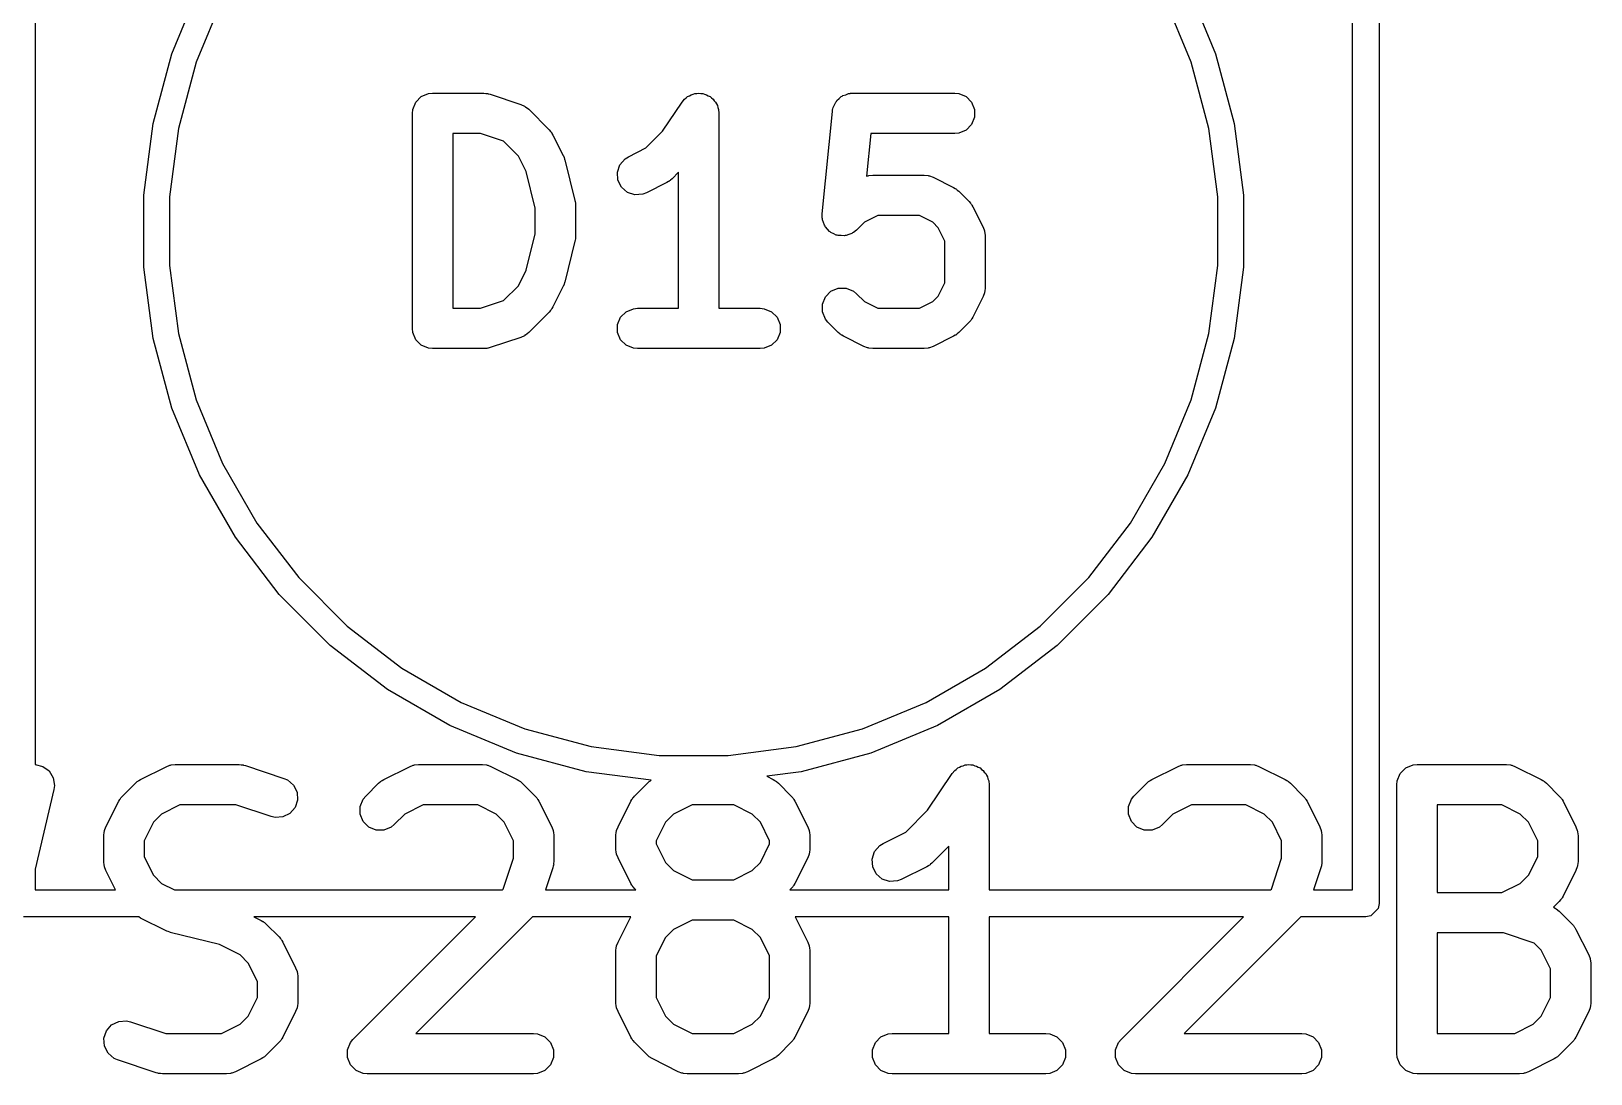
# Model space of a CAD drawing. Header units: millimetres. Extents: x 73 to 176, y -160 to -92.
# Drawn here: x 98.58 to 104.39, y -100.07 to -96.19 of the extents above; entities that cross this region are included whole.
import ezdxf

# ---------------------------------------------------------------- set-up
doc = ezdxf.new("R2010")
doc.units = ezdxf.units.MM
doc.layers.add('F.Fab', color=9, linetype='CONTINUOUS', true_color=0xafafaf)

msp = doc.modelspace()

# ---------------------------------------------------------------- linework, layer by layer
at = {"layer": 'F.Fab', "linetype": 'CONTINUOUS'}
for p, q in [((103.599, -94.432), (103.599, -99.432)), ((103.499, -99.382), (103.499, -94.482)), ((98.599, -95.45271), (98.599, -98.915938)), ((99.107793, -96.273049), (99.210411, -96.025308)), ((102.887589, -96.025308), (102.990207, -96.273049)), ((99.296346, -96.067687), (99.198524, -96.303848)), ((102.899476, -96.303848), (102.801654, -96.067687)), ((99.03839, -96.532065), (99.107793, -96.273049)), ((102.990207, -96.273049), (103.05961, -96.532065)), ((99.198524, -96.303848), (99.132365, -96.550758)), ((102.965635, -96.550758), (102.899476, -96.303848)), ((100.004012, -96.479663), (100.015211, -96.452627)), ((100.015211, -96.452627), (100.035903, -96.431935)), ((100.035903, -96.431935), (100.062939, -96.420736)), ((100.062939, -96.420736), (100.077571, -96.419295)), ((100.077571, -96.419295), (100.268047, -96.419295)), ((100.268047, -96.419295), (100.275452, -96.420024)), ((100.275452, -96.420024), (100.277427, -96.419884)), ((100.277427, -96.419884), (100.280024, -96.420474)), ((100.280024, -96.420474), (100.282679, -96.420736)), ((100.282679, -96.420736), (100.28451, -96.421494)), ((100.28451, -96.421494), (100.291764, -96.423144)), ((100.291764, -96.423144), (100.40605, -96.461239)), ((100.40605, -96.461239), (100.419475, -96.467233)), ((100.419475, -96.467233), (100.42151, -96.468998)), ((100.42151, -96.468998), (100.424001, -96.47003)), ((100.424001, -96.47003), (100.435366, -96.479357)), ((100.93357, -96.5608), (101.005643, -96.452692)), ((101.005643, -96.452692), (101.005677, -96.452649)), ((101.005677, -96.452649), (101.005687, -96.452627)), ((101.005687, -96.452627), (101.005738, -96.452575)), ((101.005738, -96.452575), (101.014959, -96.441317)), ((101.014959, -96.441317), (101.021128, -96.437185)), ((101.021128, -96.437185), (101.026379, -96.431935)), ((101.026379, -96.431935), (101.033168, -96.429122)), ((101.033168, -96.429122), (101.039274, -96.425034)), ((101.039274, -96.425034), (101.046554, -96.423577)), ((101.046554, -96.423577), (101.053415, -96.420736)), ((101.053415, -96.420736), (101.060764, -96.420736)), ((101.060764, -96.420736), (101.067969, -96.419295)), ((101.067969, -96.419295), (101.075253, -96.420736)), ((101.075253, -96.420736), (101.082679, -96.420736)), ((101.082679, -96.420736), (101.089467, -96.423547)), ((101.089467, -96.423547), (101.096676, -96.424974)), ((101.096676, -96.424974), (101.102854, -96.429093)), ((101.102854, -96.429093), (101.109715, -96.431935)), ((101.109715, -96.431935), (101.11491, -96.43713)), ((101.11491, -96.43713), (101.121025, -96.441207)), ((101.121025, -96.441207), (101.125156, -96.447376)), ((101.125156, -96.447376), (101.130407, -96.452627)), ((101.130407, -96.452627), (101.133219, -96.459416)), ((101.133219, -96.459416), (101.137308, -96.465522)), ((101.137308, -96.465522), (101.138764, -96.472802)), ((101.138764, -96.472802), (101.141606, -96.479663)), ((101.56663, -96.47794), (101.567738, -96.472416)), ((101.567738, -96.472416), (101.57292, -96.462756)), ((101.57292, -96.462756), (101.577116, -96.452627)), ((101.577116, -96.452627), (101.579787, -96.449955)), ((101.579787, -96.449955), (101.581572, -96.446629)), ((101.581572, -96.446629), (101.590054, -96.439688)), ((101.590054, -96.439688), (101.597808, -96.431935)), ((101.597808, -96.431935), (101.601296, -96.430489)), ((101.601296, -96.430489), (101.60422, -96.428098)), ((101.60422, -96.428098), (101.614717, -96.42493)), ((101.614717, -96.42493), (101.624844, -96.420736)), ((101.624844, -96.420736), (101.630449, -96.420183)), ((101.630449, -96.420183), (101.632236, -96.419645)), ((101.632236, -96.419645), (101.634064, -96.419827)), ((101.634064, -96.419827), (101.639476, -96.419295)), ((101.639476, -96.419295), (102.020428, -96.419295)), ((102.020428, -96.419295), (102.03506, -96.420736)), ((102.03506, -96.420736), (102.062096, -96.431935)), ((102.062096, -96.431935), (102.082788, -96.452627)), ((102.082788, -96.452627), (102.093987, -96.479663)), ((100.002571, -96.494295), (100.004012, -96.479663)), ((100.002571, -97.294295), (100.002571, -96.494295)), ((100.435366, -96.479357), (100.511556, -96.555547)), ((101.141606, -96.479663), (101.143031, -96.494141)), ((101.143031, -96.494141), (101.143047, -96.494217)), ((101.143047, -96.494217), (101.143041, -96.494242)), ((101.143041, -96.494242), (101.143047, -96.494295)), ((101.143047, -96.494295), (101.143047, -97.219295)), ((101.526752, -96.867784), (101.564848, -96.486832)), ((101.564848, -96.486832), (101.565917, -96.481499)), ((101.565917, -96.479663), (101.56663, -96.47794)), ((101.565917, -96.481499), (101.565917, -96.479663)), ((102.093987, -96.508927), (102.082788, -96.535963)), ((102.093987, -96.479663), (102.093987, -96.508927)), ((99.003389, -96.797924), (99.03839, -96.532065)), ((99.132365, -96.550758), (99.099, -96.80419)), ((100.255877, -96.569295), (100.152571, -96.569295)), ((100.152571, -96.569295), (100.152571, -97.219295)), ((100.341819, -96.597942), (100.255877, -96.569295)), ((100.511556, -96.555547), (100.516276, -96.561297)), ((100.516276, -96.561297), (100.517773, -96.562596)), ((100.517773, -96.562596), (100.519192, -96.56485)), ((100.519192, -96.56485), (100.520884, -96.566912)), ((100.520884, -96.566912), (100.521642, -96.568744)), ((100.521642, -96.568744), (100.525605, -96.575039)), ((100.525605, -96.575039), (100.5637, -96.65123)), ((100.871238, -96.623131), (100.93357, -96.5608)), ((101.70735, -96.569295), (101.691438, -96.72841)), ((102.020428, -96.569295), (101.70735, -96.569295)), ((102.03506, -96.567854), (102.020428, -96.569295)), ((102.062096, -96.556655), (102.03506, -96.567854)), ((102.082788, -96.535963), (102.062096, -96.556655)), ((102.999, -96.80419), (102.965635, -96.550758)), ((103.05961, -96.532065), (103.094611, -96.797924)), ((100.396883, -96.653006), (100.341819, -96.597942)), ((100.805934, -96.655784), (100.871238, -96.623131)), ((100.425853, -96.710945), (100.396883, -96.653006)), ((100.5637, -96.65123), (100.564109, -96.652299)), ((100.564109, -96.652299), (100.564432, -96.652735)), ((100.564432, -96.652735), (100.56663, -96.658886)), ((100.56663, -96.658886), (100.568955, -96.664962)), ((100.568955, -96.664962), (100.568993, -96.6655)), ((100.568993, -96.6655), (100.569379, -96.66658)), ((100.569379, -96.66658), (100.607475, -96.818962)), ((100.765064, -96.713485), (100.774318, -96.685724)), ((100.774318, -96.685724), (100.793491, -96.663616)), ((100.793491, -96.663616), (100.805934, -96.655784)), ((100.459714, -96.846387), (100.425853, -96.710945)), ((100.767138, -96.742675), (100.765064, -96.713485)), ((100.780225, -96.76885), (100.767138, -96.742675)), ((100.949207, -96.751853), (100.873016, -96.789948)), ((100.955506, -96.747888), (100.949207, -96.751853)), ((100.957334, -96.747131), (100.955506, -96.747888)), ((100.95939, -96.745442), (100.957334, -96.747131)), ((100.96165, -96.744021), (100.95939, -96.745442)), ((100.962949, -96.742522), (100.96165, -96.744021)), ((100.968699, -96.737804), (100.962949, -96.742522)), ((100.993047, -96.713455), (100.968699, -96.737804)), ((100.993047, -97.219295), (100.993047, -96.713455)), ((101.691438, -96.72841), (101.695857, -96.72672)), ((101.695857, -96.72672), (101.698544, -96.726529)), ((101.698544, -96.726529), (101.701034, -96.725498)), ((101.701034, -96.725498), (101.715666, -96.724057)), ((101.715666, -96.724057), (101.906142, -96.724057)), ((101.906142, -96.724057), (101.920774, -96.725498)), ((101.920774, -96.725498), (101.923263, -96.726529)), ((101.923263, -96.726529), (101.925951, -96.72672)), ((101.925951, -96.72672), (101.939683, -96.731975)), ((101.939683, -96.731975), (102.015874, -96.77007)), ((99.003389, -96.80419), (99.003389, -96.797924)), ((99.003389, -97.066076), (99.003389, -96.80419)), ((99.099, -96.80419), (99.099, -97.05981)), ((100.607475, -96.818962), (100.60785, -96.821498)), ((100.802333, -96.788023), (100.780225, -96.76885)), ((100.830094, -96.797277), (100.802333, -96.788023)), ((100.859284, -96.795203), (100.830094, -96.797277)), ((100.873016, -96.789948), (100.859284, -96.795203)), ((102.015874, -96.77007), (102.022173, -96.774034)), ((102.022173, -96.774034), (102.024001, -96.774792)), ((102.024001, -96.774792), (102.026057, -96.77648)), ((102.026057, -96.77648), (102.028317, -96.777902)), ((102.028317, -96.777902), (102.029616, -96.7794)), ((102.029616, -96.7794), (102.035366, -96.784119)), ((102.035366, -96.784119), (102.073461, -96.822214)), ((102.999, -97.05981), (102.999, -96.80419)), ((103.094611, -96.797924), (103.094611, -97.066076)), ((100.459714, -96.942202), (100.459714, -96.846387)), ((100.60785, -96.821498), (100.608273, -96.82252)), ((100.608273, -96.82252), (100.608815, -96.828032)), ((100.608815, -96.828032), (100.609625, -96.833506)), ((100.609625, -96.833506), (100.609462, -96.834598)), ((100.609462, -96.834598), (100.609714, -96.837152)), ((100.609714, -96.837152), (100.609714, -96.951438)), ((101.52673, -96.882487), (101.526752, -96.867784)), ((101.733371, -96.874057), (101.683902, -96.898791)), ((101.888437, -96.874057), (101.733371, -96.874057)), ((101.937906, -96.898791), (101.888437, -96.874057)), ((102.073461, -96.822214), (102.078179, -96.827963)), ((102.078179, -96.827963), (102.079678, -96.829263)), ((102.079678, -96.829263), (102.081099, -96.831522)), ((102.081099, -96.831522), (102.082788, -96.833579)), ((102.082788, -96.833579), (102.083545, -96.835406)), ((102.083545, -96.835406), (102.08751, -96.841706)), ((102.08751, -96.841706), (102.125605, -96.917897)), ((101.527821, -96.886102), (101.52673, -96.882487)), ((101.527821, -96.889877), (101.527821, -96.886102)), ((101.532014, -96.900003), (101.527821, -96.889877)), ((101.535183, -96.910503), (101.532014, -96.900003)), ((101.537574, -96.913425), (101.535183, -96.910503)), ((101.539019, -96.916914), (101.537574, -96.913425)), ((101.546773, -96.924668), (101.539019, -96.916914)), ((101.553714, -96.933151), (101.546773, -96.924668)), ((101.55704, -96.934935), (101.553714, -96.933151)), ((101.559712, -96.937607), (101.55704, -96.934935)), ((101.654412, -96.928281), (101.643047, -96.937608)), ((101.683902, -96.898791), (101.654412, -96.928281)), ((101.958788, -96.919673), (101.937906, -96.898791)), ((101.983523, -96.969142), (101.958788, -96.919673)), ((102.125605, -96.917897), (102.13086, -96.931629)), ((102.13086, -96.931629), (102.13105, -96.934316)), ((102.13105, -96.934316), (102.132082, -96.936806)), ((102.132082, -96.936806), (102.133523, -96.951438)), ((100.425853, -97.077643), (100.459714, -96.942202)), ((100.607475, -96.969628), (100.569379, -97.12201)), ((100.60785, -96.967091), (100.607475, -96.969628)), ((100.608273, -96.96607), (100.60785, -96.967091)), ((100.608815, -96.960557), (100.608273, -96.96607)), ((100.609625, -96.955084), (100.608815, -96.960557)), ((100.609714, -96.951438), (100.609462, -96.953991)), ((100.609462, -96.953991), (100.609625, -96.955084)), ((101.569841, -96.941802), (101.559712, -96.937607)), ((101.579501, -96.946985), (101.569841, -96.941802)), ((101.583259, -96.94736), (101.579501, -96.946985)), ((101.586748, -96.948806), (101.583259, -96.94736)), ((101.59771, -96.948806), (101.586748, -96.948806)), ((101.60862, -96.949897), (101.59771, -96.948806)), ((101.612236, -96.948806), (101.60862, -96.949897)), ((101.61601, -96.948806), (101.612236, -96.948806)), ((101.626136, -96.944612), (101.61601, -96.948806)), ((101.636636, -96.941444), (101.626136, -96.944612)), ((101.639558, -96.939052), (101.636636, -96.941444)), ((101.643047, -96.937608), (101.639558, -96.939052)), ((101.983523, -97.124209), (101.983523, -96.969142)), ((102.133523, -96.951438), (102.133523, -97.141914)), ((99.03839, -97.331935), (99.003389, -97.066076)), ((99.099, -97.05981), (99.132365, -97.313242)), ((100.396883, -97.135582), (100.425853, -97.077643)), ((102.965635, -97.313242), (102.999, -97.05981)), ((103.094611, -97.066076), (103.05961, -97.331935)), ((100.341818, -97.190648), (100.396883, -97.135582)), ((100.5637, -97.13736), (100.525605, -97.21355)), ((100.564109, -97.13629), (100.5637, -97.13736)), ((100.564432, -97.135855), (100.564109, -97.13629)), ((100.56663, -97.129703), (100.564432, -97.135855)), ((100.568955, -97.123628), (100.56663, -97.129703)), ((100.568993, -97.123089), (100.568955, -97.123628)), ((100.569379, -97.12201), (100.568993, -97.123089)), ((101.53902, -97.176436), (101.559712, -97.155744)), ((101.559712, -97.155744), (101.586749, -97.144545)), ((101.586749, -97.144545), (101.616011, -97.144545)), ((101.616011, -97.144545), (101.643048, -97.155744)), ((101.643048, -97.155744), (101.654413, -97.165071)), ((101.654413, -97.165071), (101.683903, -97.194561)), ((101.958788, -97.173677), (101.983523, -97.124209)), ((102.13086, -97.161723), (102.125605, -97.175455)), ((102.13105, -97.159035), (102.13086, -97.161723)), ((102.132082, -97.156546), (102.13105, -97.159035)), ((102.133523, -97.141914), (102.132082, -97.156546)), ((100.152571, -97.219295), (100.255877, -97.219295)), ((100.255877, -97.219295), (100.341818, -97.190648)), ((100.517773, -97.225993), (100.516274, -97.227292)), ((100.519194, -97.223734), (100.517773, -97.225993)), ((100.520884, -97.221676), (100.519194, -97.223734)), ((100.521641, -97.219846), (100.520884, -97.221676)), ((100.525605, -97.21355), (100.521641, -97.219846)), ((100.797807, -97.231935), (100.824843, -97.220736)), ((100.824843, -97.220736), (100.839475, -97.219295)), ((100.839475, -97.219295), (100.993047, -97.219295)), ((101.143047, -97.219295), (101.296618, -97.219295)), ((101.296618, -97.219295), (101.31125, -97.220736)), ((101.31125, -97.220736), (101.338286, -97.231935)), ((101.527821, -97.203473), (101.53902, -97.176436)), ((101.527821, -97.232735), (101.527821, -97.203473)), ((101.683903, -97.194561), (101.733371, -97.219295)), ((101.733371, -97.219295), (101.888437, -97.219295)), ((101.888437, -97.219295), (101.937905, -97.194561)), ((101.937905, -97.194561), (101.958788, -97.173677)), ((102.125605, -97.175455), (102.08751, -97.251645)), ((100.511557, -97.233041), (100.435366, -97.309233)), ((100.516274, -97.227292), (100.511557, -97.233041)), ((100.765916, -97.279663), (100.777115, -97.252627)), ((100.765916, -97.308927), (100.765916, -97.279663)), ((100.777115, -97.252627), (100.797807, -97.231935)), ((101.338286, -97.231935), (101.358978, -97.252627)), ((101.358978, -97.252627), (101.370177, -97.279663)), ((101.370177, -97.279663), (101.370177, -97.308927)), ((101.53902, -97.259772), (101.527821, -97.232735)), ((101.548347, -97.271137), (101.53902, -97.259772)), ((101.586443, -97.309233), (101.548347, -97.271137)), ((102.073462, -97.271136), (102.035367, -97.309232)), ((102.078179, -97.265387), (102.073462, -97.271136)), ((102.079678, -97.264088), (102.078179, -97.265387)), ((102.081099, -97.261829), (102.079678, -97.264088)), ((102.082789, -97.259771), (102.081099, -97.261829)), ((102.083546, -97.257941), (102.082789, -97.259771)), ((102.08751, -97.251645), (102.083546, -97.257941)), ((99.107793, -97.590951), (99.03839, -97.331935)), ((99.132365, -97.313242), (99.198524, -97.560152)), ((100.004012, -97.308927), (100.002571, -97.294295)), ((100.015211, -97.335963), (100.004012, -97.308927)), ((100.035903, -97.356655), (100.015211, -97.335963)), ((100.40605, -97.327351), (100.291764, -97.365446)), ((100.419475, -97.321357), (100.40605, -97.327351)), ((100.42151, -97.319591), (100.419475, -97.321357)), ((100.424001, -97.31856), (100.42151, -97.319591)), ((100.435366, -97.309233), (100.424001, -97.31856)), ((100.777115, -97.335963), (100.765916, -97.308927)), ((100.797807, -97.356655), (100.777115, -97.335963)), ((101.358978, -97.335963), (101.338286, -97.356655)), ((101.370177, -97.308927), (101.358978, -97.335963)), ((101.592193, -97.313953), (101.586443, -97.309233)), ((101.593492, -97.31545), (101.592193, -97.313953)), ((101.595746, -97.316869), (101.593492, -97.31545)), ((101.597808, -97.318561), (101.595746, -97.316869)), ((101.59964, -97.319319), (101.597808, -97.318561)), ((101.605935, -97.323282), (101.59964, -97.319319)), ((101.682125, -97.361377), (101.605935, -97.323282)), ((102.015874, -97.323282), (101.939683, -97.361377)), ((102.022173, -97.319317), (102.015874, -97.323282)), ((102.024001, -97.31856), (102.022173, -97.319317)), ((102.026057, -97.316872), (102.024001, -97.31856)), ((102.028317, -97.31545), (102.026057, -97.316872)), ((102.029617, -97.31395), (102.028317, -97.31545)), ((102.035367, -97.309232), (102.029617, -97.31395)), ((102.899476, -97.560152), (102.965635, -97.313242)), ((103.05961, -97.331935), (102.990207, -97.590951)), ((100.062939, -97.367854), (100.035903, -97.356655)), ((100.077571, -97.369295), (100.062939, -97.367854)), ((100.268047, -97.369295), (100.077571, -97.369295)), ((100.275452, -97.368565), (100.268047, -97.369295)), ((100.277427, -97.368706), (100.275452, -97.368565)), ((100.280024, -97.368115), (100.277427, -97.368706)), ((100.282679, -97.367854), (100.280024, -97.368115)), ((100.28451, -97.367095), (100.282679, -97.367854)), ((100.291764, -97.365446), (100.28451, -97.367095)), ((100.824843, -97.367854), (100.797807, -97.356655)), ((100.839475, -97.369295), (100.824843, -97.367854)), ((101.296618, -97.369295), (100.839475, -97.369295)), ((101.31125, -97.367854), (101.296618, -97.369295)), ((101.338286, -97.356655), (101.31125, -97.367854)), ((101.695857, -97.366632), (101.682125, -97.361377)), ((101.698544, -97.366822), (101.695857, -97.366632)), ((101.701034, -97.367854), (101.698544, -97.366822)), ((101.715666, -97.369295), (101.701034, -97.367854)), ((101.906142, -97.369295), (101.715666, -97.369295)), ((101.920774, -97.367854), (101.906142, -97.369295)), ((101.923263, -97.366822), (101.920774, -97.367854)), ((101.925951, -97.366632), (101.923263, -97.366822)), ((101.939683, -97.361377), (101.925951, -97.366632)), ((99.198524, -97.560152), (99.296346, -97.796313)), ((102.801654, -97.796313), (102.899476, -97.560152)), ((99.210411, -97.838692), (99.107793, -97.590951)), ((102.990207, -97.590951), (102.887589, -97.838692)), ((99.296346, -97.796313), (99.424155, -98.017686)), ((102.673845, -98.017686), (102.801654, -97.796313)), ((99.344487, -98.070919), (99.210411, -97.838692)), ((102.887589, -97.838692), (102.753513, -98.070919)), ((99.424155, -98.017686), (99.579767, -98.220483)), ((102.518233, -98.220483), (102.673845, -98.017686)), ((99.507728, -98.283659), (99.344487, -98.070919)), ((102.753513, -98.070919), (102.590272, -98.283659)), ((99.579767, -98.220483), (99.760517, -98.401233)), ((102.337483, -98.401233), (102.518233, -98.220483)), ((99.697341, -98.473272), (99.507728, -98.283659)), ((102.590272, -98.283659), (102.400659, -98.473272)), ((99.760517, -98.401233), (99.963314, -98.556845)), ((102.134686, -98.556845), (102.337483, -98.401233)), ((99.910081, -98.636513), (99.697341, -98.473272)), ((102.400659, -98.473272), (102.187919, -98.636513)), ((99.963314, -98.556845), (100.184687, -98.684654)), ((101.913313, -98.684654), (102.134686, -98.556845)), ((100.142308, -98.770589), (99.910081, -98.636513)), ((102.187919, -98.636513), (101.955692, -98.770589)), ((100.184687, -98.684654), (100.420848, -98.782476)), ((101.677152, -98.782476), (101.913313, -98.684654)), ((100.390049, -98.873207), (100.142308, -98.770589)), ((100.420848, -98.782476), (100.667758, -98.848635)), ((101.430242, -98.848635), (101.677152, -98.782476)), ((101.955692, -98.770589), (101.707951, -98.873207)), ((100.667758, -98.848635), (100.92119, -98.882)), ((101.17681, -98.882), (101.430242, -98.848635)), ((100.649065, -98.94261), (100.390049, -98.873207)), ((100.92119, -98.882), (101.17681, -98.882)), ((101.707951, -98.873207), (101.448935, -98.94261)), ((98.599, -98.915938), (98.599423, -98.915871)), ((98.599423, -98.915871), (98.627891, -98.92265)), ((98.627891, -98.92265), (98.651598, -98.939806)), ((98.651598, -98.939806), (98.666934, -98.964728)), ((98.666934, -98.964728), (98.671567, -98.993623)), ((98.991649, -98.971356), (99.086887, -98.923737)), ((99.086887, -98.923737), (99.100618, -98.918482)), ((99.100618, -98.918482), (99.103307, -98.91829)), ((99.103307, -98.91829), (99.105796, -98.91726)), ((99.105796, -98.91726), (99.120428, -98.915819)), ((99.120428, -98.915819), (99.358523, -98.915819)), ((99.358523, -98.915819), (99.365928, -98.916548)), ((99.365928, -98.916548), (99.367903, -98.916408)), ((99.367903, -98.916408), (99.3705, -98.916998)), ((99.3705, -98.916998), (99.373155, -98.91726)), ((99.373155, -98.91726), (99.374986, -98.918018)), ((99.374986, -98.918018), (99.38224, -98.919668)), ((99.38224, -98.919668), (99.525097, -98.967287)), ((99.525097, -98.967287), (99.538522, -98.973281)), ((99.896411, -98.971356), (99.991649, -98.923737)), ((99.991649, -98.923737), (100.00538, -98.918482)), ((100.00538, -98.918482), (100.008069, -98.91829)), ((100.008069, -98.91829), (100.010558, -98.91726)), ((100.010558, -98.91726), (100.02519, -98.915819)), ((100.02519, -98.915819), (100.263285, -98.915819)), ((100.263285, -98.915819), (100.277917, -98.91726)), ((100.277917, -98.91726), (100.280406, -98.918291)), ((100.280406, -98.918291), (100.283094, -98.918482)), ((100.283094, -98.918482), (100.296826, -98.923737)), ((100.296826, -98.923737), (100.392064, -98.971356)), ((100.891393, -98.974513), (100.649065, -98.94261)), ((101.448935, -98.94261), (101.320714, -98.95949)), ((101.320714, -98.95949), (101.344445, -98.971356)), ((101.919285, -99.085896), (102.010405, -98.949216)), ((102.010405, -98.949216), (102.010439, -98.949173)), ((102.010439, -98.949173), (102.010449, -98.949151)), ((102.010449, -98.949151), (102.0105, -98.949099)), ((102.0105, -98.949099), (102.019721, -98.937841)), ((102.019721, -98.937841), (102.02589, -98.933709)), ((102.02589, -98.933709), (102.031141, -98.928459)), ((102.031141, -98.928459), (102.03793, -98.925646)), ((102.03793, -98.925646), (102.044036, -98.921558)), ((102.044036, -98.921558), (102.051316, -98.920101)), ((102.051316, -98.920101), (102.058177, -98.91726)), ((102.058177, -98.91726), (102.065525, -98.91726)), ((102.065525, -98.91726), (102.07273, -98.915819)), ((102.07273, -98.915819), (102.080014, -98.91726)), ((102.080014, -98.91726), (102.087441, -98.91726)), ((102.087441, -98.91726), (102.094229, -98.920072)), ((102.094229, -98.920072), (102.101438, -98.921498)), ((102.101438, -98.921498), (102.107617, -98.925617)), ((102.107617, -98.925617), (102.114477, -98.928459)), ((102.114477, -98.928459), (102.11967, -98.933652)), ((102.11967, -98.933652), (102.125787, -98.93773)), ((102.125787, -98.93773), (102.12992, -98.943902)), ((102.12992, -98.943902), (102.135169, -98.949151)), ((102.135169, -98.949151), (102.13798, -98.955938)), ((102.13798, -98.955938), (102.14207, -98.962045)), ((102.14207, -98.962045), (102.143526, -98.969326)), ((102.753554, -98.971356), (102.848792, -98.923737)), ((102.848792, -98.923737), (102.862523, -98.918482)), ((102.862523, -98.918482), (102.865212, -98.91829)), ((102.865212, -98.91829), (102.867701, -98.91726)), ((102.867701, -98.91726), (102.882333, -98.915819)), ((102.882333, -98.915819), (103.120428, -98.915819)), ((103.120428, -98.915819), (103.13506, -98.91726)), ((103.13506, -98.91726), (103.137549, -98.918291)), ((103.137549, -98.918291), (103.140237, -98.918482)), ((103.140237, -98.918482), (103.153969, -98.923737)), ((103.153969, -98.923737), (103.249207, -98.971356)), ((103.665917, -98.976187), (103.677116, -98.949151)), ((103.677116, -98.949151), (103.697808, -98.928459)), ((103.697808, -98.928459), (103.724844, -98.91726)), ((103.724844, -98.91726), (103.739476, -98.915819)), ((103.739476, -98.915819), (104.072809, -98.915819)), ((104.072809, -98.915819), (104.087441, -98.91726)), ((104.087441, -98.91726), (104.08993, -98.918291)), ((104.08993, -98.918291), (104.092618, -98.918482)), ((104.092618, -98.918482), (104.10635, -98.923737)), ((104.10635, -98.923737), (104.201588, -98.971356)), ((98.669579, -99.008191), (98.599, -99.304621)), ((98.671567, -98.993623), (98.669579, -99.008191)), ((98.924538, -99.033024), (98.972157, -98.985405)), ((98.972157, -98.985405), (98.977906, -98.980686)), ((98.977906, -98.980686), (98.979206, -98.979188)), ((98.979206, -98.979188), (98.981465, -98.977766)), ((98.981465, -98.977766), (98.983522, -98.976078)), ((98.983522, -98.976078), (98.985349, -98.97532)), ((98.985349, -98.97532), (98.991649, -98.971356)), ((99.538522, -98.973281), (99.560629, -98.992455)), ((99.560629, -98.992455), (99.573716, -99.018628)), ((99.573716, -99.018628), (99.575791, -99.047818)), ((99.8293, -99.033024), (99.876919, -98.985405)), ((99.876919, -98.985405), (99.882668, -98.980686)), ((99.882668, -98.980686), (99.883968, -98.979188)), ((99.883968, -98.979188), (99.886227, -98.977766)), ((99.886227, -98.977766), (99.888284, -98.976078)), ((99.888284, -98.976078), (99.890111, -98.97532)), ((99.890111, -98.97532), (99.896411, -98.971356)), ((100.392064, -98.971356), (100.398363, -98.97532)), ((100.398363, -98.97532), (100.400191, -98.976078)), ((100.400191, -98.976078), (100.402247, -98.977766)), ((100.402247, -98.977766), (100.404507, -98.979188)), ((100.404507, -98.979188), (100.405806, -98.980686)), ((100.405806, -98.980686), (100.411556, -98.985405)), ((100.411556, -98.985405), (100.459175, -99.033024)), ((100.8293, -99.033024), (100.876919, -98.985405)), ((100.876919, -98.985405), (100.882668, -98.980686)), ((100.882668, -98.980686), (100.883968, -98.979188)), ((100.883968, -98.979188), (100.886227, -98.977766)), ((100.886227, -98.977766), (100.888284, -98.976078)), ((100.888284, -98.976078), (100.890111, -98.97532)), ((100.890111, -98.97532), (100.891393, -98.974513)), ((101.344445, -98.971356), (101.350744, -98.97532)), ((101.350744, -98.97532), (101.352572, -98.976078)), ((101.352572, -98.976078), (101.354628, -98.977766)), ((101.354628, -98.977766), (101.356888, -98.979188)), ((101.356888, -98.979188), (101.358187, -98.980686)), ((101.358187, -98.980686), (101.363937, -98.985405)), ((101.363937, -98.985405), (101.411556, -99.033024)), ((102.143526, -98.969326), (102.146368, -98.976187)), ((102.146368, -98.976187), (102.147793, -98.990663)), ((102.147793, -98.990663), (102.147809, -98.99074)), ((102.147809, -98.99074), (102.147803, -98.990766)), ((102.147803, -98.990766), (102.147809, -98.990819)), ((102.147809, -98.990819), (102.147809, -99.382)), ((102.686443, -99.033024), (102.734062, -98.985405)), ((102.734062, -98.985405), (102.739811, -98.980686)), ((102.739811, -98.980686), (102.741111, -98.979188)), ((102.741111, -98.979188), (102.74337, -98.977766)), ((102.74337, -98.977766), (102.745427, -98.976078)), ((102.745427, -98.976078), (102.747254, -98.97532)), ((102.747254, -98.97532), (102.753554, -98.971356)), ((103.249207, -98.971356), (103.255506, -98.97532)), ((103.255506, -98.97532), (103.257334, -98.976078)), ((103.257334, -98.976078), (103.25939, -98.977766)), ((103.25939, -98.977766), (103.26165, -98.979188)), ((103.26165, -98.979188), (103.262949, -98.980686)), ((103.262949, -98.980686), (103.268699, -98.985405)), ((103.268699, -98.985405), (103.316318, -99.033024)), ((103.664476, -98.990819), (103.665917, -98.976187)), ((103.664476, -99.990819), (103.664476, -98.990819)), ((104.201588, -98.971356), (104.207887, -98.97532)), ((104.207887, -98.97532), (104.209715, -98.976078)), ((104.209715, -98.976078), (104.211771, -98.977766)), ((104.211771, -98.977766), (104.214031, -98.979188)), ((104.214031, -98.979188), (104.21533, -98.980686)), ((104.21533, -98.980686), (104.22108, -98.985405)), ((104.22108, -98.985405), (104.268699, -99.033024)), ((98.86287, -99.147754), (98.910489, -99.052516)), ((98.910489, -99.052516), (98.914453, -99.046216)), ((98.914453, -99.046216), (98.915211, -99.044389)), ((98.915211, -99.044389), (98.916899, -99.042332)), ((98.916899, -99.042332), (98.918321, -99.040073)), ((98.918321, -99.040073), (98.919819, -99.038773)), ((98.919819, -99.038773), (98.924538, -99.033024)), ((99.138133, -99.065819), (99.069617, -99.100077)), ((99.346353, -99.065819), (99.138133, -99.065819)), ((99.477662, -99.109589), (99.346353, -99.065819)), ((99.566537, -99.07558), (99.547363, -99.097688)), ((99.575791, -99.047818), (99.566537, -99.07558)), ((99.808774, -99.071426), (99.819973, -99.044389)), ((99.808774, -99.100688), (99.808774, -99.071426)), ((99.819973, -99.044389), (99.8293, -99.033024)), ((100.042895, -99.065819), (99.974379, -99.100077)), ((100.24558, -99.065819), (100.042895, -99.065819)), ((100.314096, -99.100077), (100.24558, -99.065819)), ((100.459175, -99.033024), (100.463893, -99.038773)), ((100.463893, -99.038773), (100.465392, -99.040073)), ((100.465392, -99.040073), (100.466813, -99.042332)), ((100.466813, -99.042332), (100.468502, -99.044389)), ((100.468502, -99.044389), (100.469259, -99.046216)), ((100.469259, -99.046216), (100.473224, -99.052516)), ((100.473224, -99.052516), (100.520843, -99.147754)), ((100.767632, -99.147754), (100.815251, -99.052516)), ((100.815251, -99.052516), (100.819215, -99.046216)), ((100.819215, -99.046216), (100.819973, -99.044389)), ((100.819973, -99.044389), (100.821661, -99.042332)), ((100.821661, -99.042332), (100.823083, -99.040073)), ((100.823083, -99.040073), (100.824581, -99.038773)), ((100.824581, -99.038773), (100.8293, -99.033024)), ((101.042895, -99.065819), (100.974379, -99.100077)), ((101.197961, -99.065819), (101.042895, -99.065819)), ((101.266477, -99.100077), (101.197961, -99.065819)), ((101.411556, -99.033024), (101.416274, -99.038773)), ((101.416274, -99.038773), (101.417773, -99.040073)), ((101.417773, -99.040073), (101.419194, -99.042332)), ((101.419194, -99.042332), (101.420883, -99.044389)), ((101.420883, -99.044389), (101.42164, -99.046216)), ((101.42164, -99.046216), (101.425605, -99.052516)), ((101.425605, -99.052516), (101.473224, -99.147754)), ((102.665917, -99.071426), (102.677116, -99.044389)), ((102.665917, -99.100688), (102.665917, -99.071426)), ((102.677116, -99.044389), (102.686443, -99.033024)), ((102.900038, -99.065819), (102.831522, -99.100077)), ((103.102723, -99.065819), (102.900038, -99.065819)), ((103.171239, -99.100077), (103.102723, -99.065819)), ((103.316318, -99.033024), (103.321036, -99.038773)), ((103.321036, -99.038773), (103.322535, -99.040073)), ((103.322535, -99.040073), (103.323956, -99.042332)), ((103.323956, -99.042332), (103.325645, -99.044389)), ((103.325645, -99.044389), (103.326402, -99.046216)), ((103.326402, -99.046216), (103.330367, -99.052516)), ((103.330367, -99.052516), (103.377986, -99.147754)), ((104.055104, -99.065819), (103.814476, -99.065819)), ((103.814476, -99.065819), (103.814476, -99.392009)), ((104.12362, -99.100077), (104.055104, -99.065819)), ((104.268699, -99.033024), (104.273417, -99.038773)), ((104.273417, -99.038773), (104.274916, -99.040073)), ((104.274916, -99.040073), (104.276337, -99.042332)), ((104.276337, -99.042332), (104.278026, -99.044389)), ((104.278026, -99.044389), (104.278783, -99.046216)), ((104.278783, -99.046216), (104.282748, -99.052516)), ((104.282748, -99.052516), (104.330367, -99.147754)), ((99.03921, -99.130484), (99.004952, -99.199)), ((99.069617, -99.100077), (99.03921, -99.130484)), ((99.491999, -99.112849), (99.477662, -99.109589)), ((99.521189, -99.110774), (99.491999, -99.112849)), ((99.547363, -99.097688), (99.521189, -99.110774)), ((99.819973, -99.127725), (99.808774, -99.100688)), ((99.840665, -99.148417), (99.819973, -99.127725)), ((99.935366, -99.13909), (99.924001, -99.148417)), ((99.974379, -99.100077), (99.935366, -99.13909)), ((100.344503, -99.130484), (100.314096, -99.100077)), ((100.378761, -99.199), (100.344503, -99.130484)), ((100.943972, -99.130484), (100.909714, -99.199)), ((100.974379, -99.100077), (100.943972, -99.130484)), ((101.296884, -99.130484), (101.266477, -99.100077)), ((101.331142, -99.199), (101.296884, -99.130484)), ((101.837906, -99.167275), (101.919285, -99.085896)), ((102.677116, -99.127725), (102.665917, -99.100688)), ((102.697808, -99.148417), (102.677116, -99.127725)), ((102.792509, -99.13909), (102.781144, -99.148417)), ((102.831522, -99.100077), (102.792509, -99.13909)), ((103.201646, -99.130484), (103.171239, -99.100077)), ((103.235904, -99.199), (103.201646, -99.130484)), ((104.154027, -99.130484), (104.12362, -99.100077)), ((104.188285, -99.199), (104.154027, -99.130484)), ((98.854952, -99.181295), (98.856393, -99.166663)), ((98.854952, -99.276533), (98.854952, -99.181295)), ((98.856393, -99.166663), (98.857424, -99.164173)), ((98.857424, -99.164173), (98.857615, -99.161486)), ((98.857615, -99.161486), (98.86287, -99.147754)), ((99.004952, -99.199), (99.004952, -99.258828)), ((99.867702, -99.159616), (99.840665, -99.148417)), ((99.896964, -99.159616), (99.867702, -99.159616)), ((99.924001, -99.148417), (99.896964, -99.159616)), ((100.378761, -99.264363), (100.378761, -99.199)), ((100.520843, -99.147754), (100.526098, -99.161485)), ((100.526098, -99.161485), (100.526289, -99.164174)), ((100.526289, -99.164174), (100.52732, -99.166663)), ((100.52732, -99.166663), (100.528761, -99.181295)), ((100.528761, -99.181295), (100.528761, -99.276533)), ((100.759714, -99.181295), (100.761155, -99.166663)), ((100.759714, -99.228914), (100.759714, -99.181295)), ((100.761155, -99.166663), (100.762186, -99.164173)), ((100.762186, -99.164173), (100.762377, -99.161486)), ((100.762377, -99.161486), (100.767632, -99.147754)), ((100.909714, -99.199), (100.909714, -99.211209)), ((101.331142, -99.211209), (101.331142, -99.199)), ((101.473224, -99.147754), (101.478479, -99.161485)), ((101.478479, -99.161485), (101.47867, -99.164174)), ((101.47867, -99.164174), (101.479701, -99.166663)), ((101.479701, -99.166663), (101.481142, -99.181295)), ((101.481142, -99.181295), (101.481142, -99.228914)), ((101.753554, -99.209451), (101.837906, -99.167275)), ((102.724845, -99.159616), (102.697808, -99.148417)), ((102.754107, -99.159616), (102.724845, -99.159616)), ((102.781144, -99.148417), (102.754107, -99.159616)), ((103.235904, -99.264363), (103.235904, -99.199)), ((103.377986, -99.147754), (103.383241, -99.161485)), ((103.383241, -99.161485), (103.383432, -99.164174)), ((103.383432, -99.164174), (103.384463, -99.166663)), ((103.384463, -99.166663), (103.385904, -99.181295)), ((103.385904, -99.181295), (103.385904, -99.276533)), ((104.188285, -99.258828), (104.188285, -99.199)), ((104.330367, -99.147754), (104.335622, -99.161485)), ((104.335622, -99.161485), (104.335813, -99.164174)), ((104.335813, -99.164174), (104.336844, -99.166663)), ((104.336844, -99.166663), (104.338285, -99.181295)), ((104.338285, -99.181295), (104.338285, -99.276533)), ((100.761155, -99.243546), (100.759714, -99.228914)), ((100.762186, -99.246035), (100.761155, -99.243546)), ((100.762377, -99.248723), (100.762186, -99.246035)), ((100.767632, -99.262455), (100.762377, -99.248723)), ((100.909714, -99.211209), (100.943972, -99.279725)), ((101.296884, -99.279725), (101.331142, -99.211209)), ((101.478479, -99.248724), (101.473224, -99.262455)), ((101.47867, -99.246034), (101.478479, -99.248724)), ((101.479701, -99.243546), (101.47867, -99.246034)), ((101.481142, -99.228914), (101.479701, -99.243546)), ((101.712684, -99.267152), (101.721938, -99.239391)), ((101.721938, -99.239391), (101.741111, -99.217283)), ((101.741111, -99.217283), (101.753554, -99.209451)), ((101.997809, -99.219504), (101.935366, -99.281947)), ((101.997809, -99.382), (101.997809, -99.219504)), ((98.599, -99.304621), (98.599, -99.382)), ((98.856393, -99.291165), (98.854952, -99.276533)), ((98.857424, -99.293654), (98.856393, -99.291165)), ((98.857615, -99.296342), (98.857424, -99.293654)), ((98.86287, -99.310074), (98.857615, -99.296342)), ((98.898833, -99.382), (98.86287, -99.310074)), ((99.004952, -99.258828), (99.03921, -99.327344)), ((100.340589, -99.378876), (100.378761, -99.264363)), ((100.524912, -99.300251), (100.497662, -99.382)), ((100.526561, -99.292995), (100.524912, -99.300251)), ((100.52732, -99.291165), (100.526561, -99.292995)), ((100.527581, -99.288511), (100.52732, -99.291165)), ((100.528172, -99.285914), (100.527581, -99.288511)), ((100.528761, -99.276533), (100.528031, -99.283939)), ((100.528031, -99.283939), (100.528172, -99.285914)), ((100.815251, -99.357693), (100.767632, -99.262455)), ((100.943972, -99.279725), (100.974379, -99.310132)), ((100.974379, -99.310132), (101.042895, -99.34439)), ((101.197961, -99.34439), (101.266477, -99.310132)), ((101.266477, -99.310132), (101.296884, -99.279725)), ((101.473224, -99.262455), (101.425605, -99.357693)), ((101.714758, -99.296342), (101.712684, -99.267152)), ((101.727845, -99.322517), (101.714758, -99.296342)), ((101.915874, -99.295996), (101.820636, -99.343615)), ((101.922173, -99.292031), (101.915874, -99.295996)), ((101.924001, -99.291274), (101.922173, -99.292031)), ((101.926057, -99.289585), (101.924001, -99.291274)), ((101.928317, -99.288164), (101.926057, -99.289585)), ((101.929616, -99.286665), (101.928317, -99.288164)), ((101.935366, -99.281947), (101.929616, -99.286665)), ((103.197732, -99.378876), (103.235904, -99.264363)), ((103.382055, -99.300251), (103.354805, -99.382)), ((103.383704, -99.292995), (103.382055, -99.300251)), ((103.384463, -99.291165), (103.383704, -99.292995)), ((103.384724, -99.288511), (103.384463, -99.291165)), ((103.385315, -99.285914), (103.384724, -99.288511)), ((103.385904, -99.276533), (103.385174, -99.283939)), ((103.385174, -99.283939), (103.385315, -99.285914)), ((104.154027, -99.327344), (104.188285, -99.258828)), ((104.330367, -99.310074), (104.282748, -99.405312)), ((104.335622, -99.296343), (104.330367, -99.310074)), ((104.335813, -99.293653), (104.335622, -99.296343)), ((104.336844, -99.291165), (104.335813, -99.293653)), ((104.338285, -99.276533), (104.336844, -99.291165)), ((99.03921, -99.327344), (99.069617, -99.357751)), ((99.069617, -99.357751), (99.118116, -99.382)), ((100.819215, -99.363992), (100.815251, -99.357693)), ((100.819973, -99.36582), (100.819215, -99.363992)), ((100.821661, -99.367876), (100.819973, -99.36582)), ((100.823083, -99.370136), (100.821661, -99.367876)), ((100.824581, -99.371435), (100.823083, -99.370136)), ((100.8293, -99.377185), (100.824581, -99.371435)), ((101.042895, -99.34439), (101.197961, -99.34439)), ((101.416274, -99.371435), (101.411556, -99.377185)), ((101.417773, -99.370136), (101.416274, -99.371435)), ((101.419194, -99.367876), (101.417773, -99.370136)), ((101.420883, -99.36582), (101.419194, -99.367876)), ((101.42164, -99.363992), (101.420883, -99.36582)), ((101.425605, -99.357693), (101.42164, -99.363992)), ((101.749953, -99.34169), (101.727845, -99.322517)), ((101.777714, -99.350944), (101.749953, -99.34169)), ((101.806904, -99.34887), (101.777714, -99.350944)), ((101.820636, -99.343615), (101.806904, -99.34887)), ((104.055104, -99.392009), (104.12362, -99.357751)), ((104.12362, -99.357751), (104.154027, -99.327344)), ((98.599, -99.382), (98.898833, -99.382)), ((99.118116, -99.382), (100.337465, -99.382)), ((100.337465, -99.382), (100.340589, -99.378876)), ((100.497662, -99.382), (100.834115, -99.382)), ((100.834115, -99.382), (100.8293, -99.377185)), ((101.411556, -99.377185), (101.406741, -99.382)), ((101.406741, -99.382), (101.997809, -99.382)), ((102.147809, -99.382), (103.194608, -99.382)), ((103.194608, -99.382), (103.197732, -99.378876)), ((103.354805, -99.382), (103.499, -99.382)), ((103.814476, -99.392009), (104.055104, -99.392009)), ((104.268699, -99.424804), (104.24674, -99.446762)), ((104.273417, -99.419054), (104.268699, -99.424804)), ((104.274916, -99.417755), (104.273417, -99.419054)), ((104.276337, -99.415495), (104.274916, -99.417755)), ((104.278026, -99.413439), (104.276337, -99.415495)), ((104.278783, -99.411611), (104.278026, -99.413439)), ((104.282748, -99.405312), (104.278783, -99.411611)), ((98.984125, -99.482), (98.556767, -99.482)), ((98.985349, -99.482507), (98.984125, -99.482)), ((98.991649, -99.486472), (98.985349, -99.482507)), ((99.086887, -99.534091), (98.991649, -99.486472)), ((100.237465, -99.482), (99.413353, -99.482)), ((99.413353, -99.482), (99.439683, -99.495165)), ((99.781681, -99.937786), (100.237465, -99.482)), ((100.449598, -99.482), (100.01578, -99.915819)), ((100.814794, -99.482), (100.449598, -99.482)), ((100.767632, -99.576325), (100.814794, -99.482)), ((101.997809, -99.482), (101.426062, -99.482)), ((101.426062, -99.482), (101.473224, -99.576325)), ((101.997809, -99.915819), (101.997809, -99.482)), ((103.094608, -99.482), (102.147809, -99.482)), ((102.147809, -99.482), (102.147809, -99.915819)), ((102.638824, -99.937786), (103.094608, -99.482)), ((103.306741, -99.482), (102.872923, -99.915819)), ((103.549, -99.482), (103.306741, -99.482)), ((103.568134, -99.478194), (103.549, -99.482)), ((103.595194, -99.451134), (103.568134, -99.478194)), ((103.599, -99.432), (103.595194, -99.451134)), ((104.24674, -99.446762), (104.252808, -99.449471)), ((104.252808, -99.449471), (104.254843, -99.451236)), ((104.254843, -99.451236), (104.257334, -99.452268)), ((104.257334, -99.452268), (104.268699, -99.461595)), ((104.268699, -99.461595), (104.316318, -99.509214)), ((99.087956, -99.5345), (99.086887, -99.534091)), ((99.088392, -99.534823), (99.087956, -99.5345)), ((99.094528, -99.537015), (99.088392, -99.534823)), ((99.100618, -99.539346), (99.094528, -99.537015)), ((99.101158, -99.539384), (99.100618, -99.539346)), ((99.102238, -99.53977), (99.101158, -99.539384)), ((99.284728, -99.585392), (99.102238, -99.53977)), ((99.439683, -99.495165), (99.445982, -99.499129)), ((99.445982, -99.499129), (99.44781, -99.499887)), ((99.44781, -99.499887), (99.449866, -99.501575)), ((99.449866, -99.501575), (99.452126, -99.502997)), ((99.452126, -99.502997), (99.453425, -99.504495)), ((99.453425, -99.504495), (99.459175, -99.509214)), ((99.459175, -99.509214), (99.506794, -99.556833)), ((100.974379, -99.528648), (100.943972, -99.559055)), ((101.042895, -99.49439), (100.974379, -99.528648)), ((101.197961, -99.49439), (101.042895, -99.49439)), ((101.266477, -99.528648), (101.197961, -99.49439)), ((101.296884, -99.559055), (101.266477, -99.528648)), ((104.060639, -99.542009), (103.814476, -99.542009)), ((103.814476, -99.542009), (103.814476, -99.915819)), ((104.175152, -99.58018), (104.060639, -99.542009)), ((104.316318, -99.509214), (104.321036, -99.514963)), ((104.321036, -99.514963), (104.322535, -99.516263)), ((104.322535, -99.516263), (104.323956, -99.518522)), ((104.323956, -99.518522), (104.325645, -99.520579)), ((104.325645, -99.520579), (104.326402, -99.522406)), ((104.326402, -99.522406), (104.330367, -99.528706)), ((104.330367, -99.528706), (104.377986, -99.623944)), ((99.361715, -99.623886), (99.284728, -99.585392)), ((99.506794, -99.556833), (99.511512, -99.562582)), ((99.511512, -99.562582), (99.513011, -99.563882)), ((99.513011, -99.563882), (99.514432, -99.566141)), ((99.514432, -99.566141), (99.516121, -99.568198)), ((99.516121, -99.568198), (99.516878, -99.570025)), ((99.516878, -99.570025), (99.520843, -99.576325)), ((99.520843, -99.576325), (99.568462, -99.671563)), ((100.759714, -99.609866), (100.761155, -99.595234)), ((100.761155, -99.595234), (100.762186, -99.592744)), ((100.762186, -99.592744), (100.762377, -99.590057)), ((100.762377, -99.590057), (100.767632, -99.576325)), ((100.943972, -99.559055), (100.909714, -99.627571)), ((101.331142, -99.627571), (101.296884, -99.559055)), ((101.473224, -99.576325), (101.478479, -99.590056)), ((101.478479, -99.590056), (101.47867, -99.592745)), ((101.47867, -99.592745), (101.479701, -99.595234)), ((101.479701, -99.595234), (101.481142, -99.609866)), ((104.201646, -99.606674), (104.175152, -99.58018)), ((99.392122, -99.654293), (99.361715, -99.623886)), ((99.42638, -99.722809), (99.392122, -99.654293)), ((100.759714, -99.800342), (100.759714, -99.609866)), ((100.909714, -99.627571), (100.909714, -99.782637)), ((101.331142, -99.782637), (101.331142, -99.627571)), ((101.481142, -99.609866), (101.481142, -99.800342)), ((104.235904, -99.67519), (104.201646, -99.606674)), ((104.377986, -99.623944), (104.383241, -99.637675)), ((104.383241, -99.637675), (104.383432, -99.640364)), ((104.383432, -99.640364), (104.384463, -99.642853)), ((104.384463, -99.642853), (104.385904, -99.657485)), ((104.385904, -99.657485), (104.385904, -99.800342)), ((99.568462, -99.671563), (99.573717, -99.685294)), ((99.573717, -99.685294), (99.573908, -99.687983)), ((99.573908, -99.687983), (99.574939, -99.690472)), ((99.574939, -99.690472), (99.57638, -99.705104)), ((99.57638, -99.705104), (99.57638, -99.800342)), ((104.235904, -99.782637), (104.235904, -99.67519)), ((99.42638, -99.782637), (99.42638, -99.722809)), ((99.392121, -99.851153), (99.42638, -99.782637)), ((99.568462, -99.833883), (99.520843, -99.929121)), ((99.573717, -99.820152), (99.568462, -99.833883)), ((99.573908, -99.817462), (99.573717, -99.820152)), ((99.574939, -99.814974), (99.573908, -99.817462)), ((99.57638, -99.800342), (99.574939, -99.814974)), ((100.761155, -99.814974), (100.759714, -99.800342)), ((100.762186, -99.817463), (100.761155, -99.814974)), ((100.762377, -99.820151), (100.762186, -99.817463)), ((100.767632, -99.833883), (100.762377, -99.820151)), ((100.815251, -99.929121), (100.767632, -99.833883)), ((100.909714, -99.782637), (100.943972, -99.851153)), ((101.296883, -99.851153), (101.331142, -99.782637)), ((101.473224, -99.833883), (101.425605, -99.929121)), ((101.478479, -99.820152), (101.473224, -99.833883)), ((101.47867, -99.817462), (101.478479, -99.820152)), ((101.479701, -99.814974), (101.47867, -99.817462)), ((101.481142, -99.800342), (101.479701, -99.814974)), ((104.201645, -99.851153), (104.235904, -99.782637)), ((104.377986, -99.833883), (104.330367, -99.929121)), ((104.383241, -99.820152), (104.377986, -99.833883)), ((104.383432, -99.817462), (104.383241, -99.820152)), ((104.384463, -99.814974), (104.383432, -99.817462)), ((104.385904, -99.800342), (104.384463, -99.814974)), ((98.864795, -99.906057), (98.883969, -99.88395)), ((98.883969, -99.88395), (98.910142, -99.870864)), ((98.910142, -99.870864), (98.939332, -99.868789)), ((98.939332, -99.868789), (98.953669, -99.872049)), ((98.953669, -99.872049), (99.084979, -99.915819)), ((99.293199, -99.915819), (99.361714, -99.881561)), ((99.361714, -99.881561), (99.392121, -99.851153)), ((100.943972, -99.851153), (100.974379, -99.881561)), ((100.974379, -99.881561), (101.042895, -99.915819)), ((101.197961, -99.915819), (101.266476, -99.881561)), ((101.266476, -99.881561), (101.296883, -99.851153)), ((104.102723, -99.915819), (104.171238, -99.881561)), ((104.171238, -99.881561), (104.201645, -99.851153)), ((98.855541, -99.93382), (98.864795, -99.906057)), ((98.857616, -99.96301), (98.855541, -99.93382)), ((99.084979, -99.915819), (99.293199, -99.915819)), ((99.506794, -99.948613), (99.459176, -99.996232)), ((99.511512, -99.942863), (99.506794, -99.948613)), ((99.513011, -99.941564), (99.511512, -99.942863)), ((99.514432, -99.939305), (99.513011, -99.941564)), ((99.516122, -99.937247), (99.514432, -99.939305)), ((99.516879, -99.935417), (99.516122, -99.937247)), ((99.520843, -99.929121), (99.516879, -99.935417)), ((99.761155, -99.976187), (99.772354, -99.949151)), ((99.772354, -99.949151), (99.781681, -99.937786)), ((100.01578, -99.915819), (100.453761, -99.915819)), ((100.453761, -99.915819), (100.468393, -99.91726)), ((100.468393, -99.91726), (100.495429, -99.928459)), ((100.495429, -99.928459), (100.516121, -99.949151)), ((100.516121, -99.949151), (100.52732, -99.976187)), ((100.819214, -99.935417), (100.815251, -99.929121)), ((100.819972, -99.937247), (100.819214, -99.935417)), ((100.821661, -99.939305), (100.819972, -99.937247)), ((100.823083, -99.941564), (100.821661, -99.939305)), ((100.824581, -99.942863), (100.823083, -99.941564)), ((100.829299, -99.948612), (100.824581, -99.942863)), ((100.876918, -99.996232), (100.829299, -99.948612)), ((101.042895, -99.915819), (101.197961, -99.915819)), ((101.411556, -99.948613), (101.363938, -99.996232)), ((101.416274, -99.942863), (101.411556, -99.948613)), ((101.417773, -99.941564), (101.416274, -99.942863)), ((101.419194, -99.939305), (101.417773, -99.941564)), ((101.420884, -99.937247), (101.419194, -99.939305)), ((101.421641, -99.935417), (101.420884, -99.937247)), ((101.425605, -99.929121), (101.421641, -99.935417)), ((101.713536, -99.976187), (101.724735, -99.949151)), ((101.724735, -99.949151), (101.745427, -99.928459)), ((101.745427, -99.928459), (101.772463, -99.91726)), ((101.772463, -99.91726), (101.787095, -99.915819)), ((101.787095, -99.915819), (101.997809, -99.915819)), ((102.147809, -99.915819), (102.358523, -99.915819)), ((102.358523, -99.915819), (102.373155, -99.91726)), ((102.373155, -99.91726), (102.400191, -99.928459)), ((102.400191, -99.928459), (102.420883, -99.949151)), ((102.420883, -99.949151), (102.432082, -99.976187)), ((102.618298, -99.976187), (102.629497, -99.949151)), ((102.629497, -99.949151), (102.638824, -99.937786)), ((102.872923, -99.915819), (103.310904, -99.915819)), ((103.310904, -99.915819), (103.325536, -99.91726)), ((103.325536, -99.91726), (103.352572, -99.928459)), ((103.352572, -99.928459), (103.373264, -99.949151)), ((103.373264, -99.949151), (103.384463, -99.976187)), ((103.814476, -99.915819), (104.102723, -99.915819)), ((104.316318, -99.948613), (104.2687, -99.996232)), ((104.321036, -99.942863), (104.316318, -99.948613)), ((104.322535, -99.941564), (104.321036, -99.942863)), ((104.323956, -99.939305), (104.322535, -99.941564)), ((104.325646, -99.937247), (104.323956, -99.939305)), ((104.326403, -99.935417), (104.325646, -99.937247)), ((104.330367, -99.929121), (104.326403, -99.935417)), ((98.870702, -99.989183), (98.857616, -99.96301)), ((98.892809, -100.008357), (98.870702, -99.989183)), ((98.906235, -100.014351), (98.892809, -100.008357)), ((99.439683, -100.010282), (99.344445, -100.057901)), ((99.445982, -100.006317), (99.439683, -100.010282)), ((99.44781, -100.00556), (99.445982, -100.006317)), ((99.449866, -100.003872), (99.44781, -100.00556)), ((99.452126, -100.00245), (99.449866, -100.003872)), ((99.453426, -100.00095), (99.452126, -100.00245)), ((99.459176, -99.996232), (99.453426, -100.00095)), ((99.761155, -100.005451), (99.761155, -99.976187)), ((99.772354, -100.032487), (99.761155, -100.005451)), ((100.52732, -100.005451), (100.516121, -100.032487)), ((100.52732, -99.976187), (100.52732, -100.005451)), ((100.882667, -100.00095), (100.876918, -99.996232)), ((100.883968, -100.00245), (100.882667, -100.00095)), ((100.886227, -100.003872), (100.883968, -100.00245)), ((100.888284, -100.00556), (100.886227, -100.003872)), ((100.890111, -100.006317), (100.888284, -100.00556)), ((100.896411, -100.010282), (100.890111, -100.006317)), ((100.991649, -100.057901), (100.896411, -100.010282)), ((101.344445, -100.010282), (101.249207, -100.057901)), ((101.350744, -100.006317), (101.344445, -100.010282)), ((101.352572, -100.00556), (101.350744, -100.006317)), ((101.354628, -100.003872), (101.352572, -100.00556)), ((101.356888, -100.00245), (101.354628, -100.003872)), ((101.358188, -100.00095), (101.356888, -100.00245)), ((101.363938, -99.996232), (101.358188, -100.00095)), ((101.713536, -100.005451), (101.713536, -99.976187)), ((101.724735, -100.032487), (101.713536, -100.005451)), ((102.432082, -100.005451), (102.420883, -100.032487)), ((102.432082, -99.976187), (102.432082, -100.005451)), ((102.618298, -100.005451), (102.618298, -99.976187)), ((102.629497, -100.032487), (102.618298, -100.005451)), ((103.384463, -100.005451), (103.373264, -100.032487)), ((103.384463, -99.976187), (103.384463, -100.005451)), ((103.665917, -100.005451), (103.664476, -99.990819)), ((103.677116, -100.032487), (103.665917, -100.005451)), ((104.249207, -100.010282), (104.153969, -100.057901)), ((104.255506, -100.006317), (104.249207, -100.010282)), ((104.257334, -100.00556), (104.255506, -100.006317)), ((104.25939, -100.003872), (104.257334, -100.00556)), ((104.26165, -100.00245), (104.25939, -100.003872)), ((104.26295, -100.00095), (104.26165, -100.00245)), ((104.2687, -99.996232), (104.26295, -100.00095)), ((99.049091, -100.06197), (98.906235, -100.014351)), ((99.056346, -100.063619), (99.049091, -100.06197)), ((99.058177, -100.064378), (99.056346, -100.063619)), ((99.06083, -100.064639), (99.058177, -100.064378)), ((99.063428, -100.06523), (99.06083, -100.064639)), ((99.065402, -100.065089), (99.063428, -100.06523)), ((99.072809, -100.065819), (99.065402, -100.065089)), ((99.310904, -100.065819), (99.072809, -100.065819)), ((99.325536, -100.064378), (99.310904, -100.065819)), ((99.328025, -100.063346), (99.325536, -100.064378)), ((99.330713, -100.063156), (99.328025, -100.063346)), ((99.344445, -100.057901), (99.330713, -100.063156)), ((99.793046, -100.053179), (99.772354, -100.032487)), ((99.820082, -100.064378), (99.793046, -100.053179)), ((99.834714, -100.065819), (99.820082, -100.064378)), ((100.453761, -100.065819), (99.834714, -100.065819)), ((100.468393, -100.064378), (100.453761, -100.065819)), ((100.495429, -100.053179), (100.468393, -100.064378)), ((100.516121, -100.032487), (100.495429, -100.053179)), ((101.00538, -100.063156), (100.991649, -100.057901)), ((101.008069, -100.063347), (101.00538, -100.063156)), ((101.010558, -100.064378), (101.008069, -100.063347)), ((101.02519, -100.065819), (101.010558, -100.064378)), ((101.215666, -100.065819), (101.02519, -100.065819)), ((101.230298, -100.064378), (101.215666, -100.065819)), ((101.232787, -100.063346), (101.230298, -100.064378)), ((101.235475, -100.063156), (101.232787, -100.063346)), ((101.249207, -100.057901), (101.235475, -100.063156)), ((101.745427, -100.053179), (101.724735, -100.032487)), ((101.772463, -100.064378), (101.745427, -100.053179)), ((101.787095, -100.065819), (101.772463, -100.064378)), ((102.358523, -100.065819), (101.787095, -100.065819)), ((102.373155, -100.064378), (102.358523, -100.065819)), ((102.400191, -100.053179), (102.373155, -100.064378)), ((102.420883, -100.032487), (102.400191, -100.053179)), ((102.650189, -100.053179), (102.629497, -100.032487)), ((102.677225, -100.064378), (102.650189, -100.053179)), ((102.691857, -100.065819), (102.677225, -100.064378)), ((103.310904, -100.065819), (102.691857, -100.065819)), ((103.325536, -100.064378), (103.310904, -100.065819)), ((103.352572, -100.053179), (103.325536, -100.064378)), ((103.373264, -100.032487), (103.352572, -100.053179)), ((103.697808, -100.053179), (103.677116, -100.032487)), ((103.724844, -100.064378), (103.697808, -100.053179)), ((103.739476, -100.065819), (103.724844, -100.064378)), ((104.120428, -100.065819), (103.739476, -100.065819)), ((104.13506, -100.064378), (104.120428, -100.065819)), ((104.137549, -100.063346), (104.13506, -100.064378)), ((104.140237, -100.063156), (104.137549, -100.063346)), ((104.153969, -100.057901), (104.140237, -100.063156))]:
    msp.add_line(p, q, dxfattribs=at)

doc.saveas('drawing.dxf')
